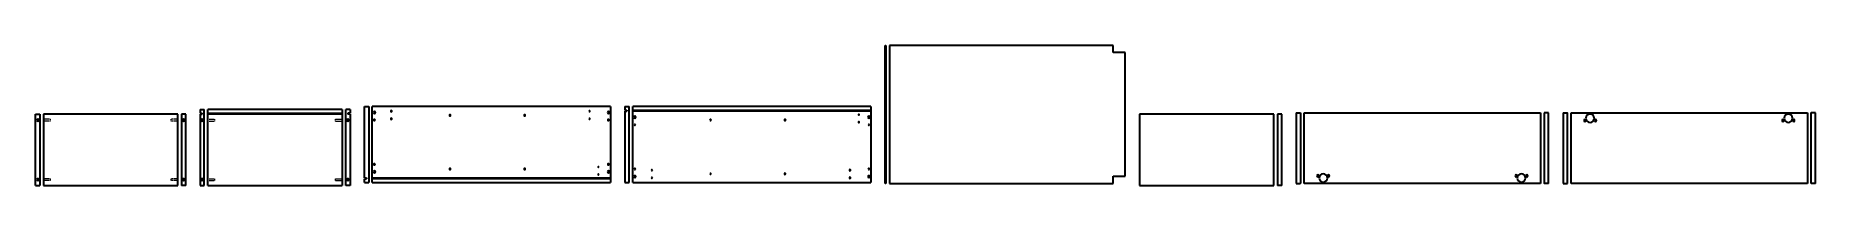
# Model space of a CAD drawing. Header units: millimetres. Extents: x 10 to 7480, y 10 to 599.
import ezdxf

# ---------------------------------------------------------------- set-up
doc = ezdxf.new("R2010")
doc.units = ezdxf.units.MM
doc.linetypes.add('HIDDEN2', pattern=[4.7625, 3.175, -1.5875])
doc.layers.get('0').update_dxf_attribs({"true_color": 0xc2ced6})

msp = doc.modelspace()

# ---------------------------------------------------------------- linework, layer by layer
at = {"linetype": 'Continuous', "lineweight": 30, "transparency": 33554684}
for p, q in [((3576, 569.2), (3576, 599.2)), ((3576, 599.2), (3579, 599.2)), ((3579, 599.2), (3579, 569.2)), ((4533, 599.2), (3594, 599.2)), ((3594, 599.2), (3594, 19.2)), ((4533, 569.2), (4533, 599.2)), ((3576, 49.2), (3576, 569.2)), ((3579, 569.2), (3576, 569.2)), ((3579, 569.2), (3579, 49.2)), ((4583, 569.2), (4533, 569.2)), ((4583, 49.2), (4583, 569.2)), ((10, 10), (10, 310)), ((10, 310), (28, 310)), ((28, 310), (28, 10)), ((43, 310), (43, 289)), ((607, 310), (43, 310)), ((607, 289), (607, 310)), ((622, 310), (622, 10)), ((640, 310), (622, 310)), ((640, 10), (640, 310)), ((700, 330), (700, 314)), ((700, 330), (718, 330)), ((700, 314), (709, 314)), ((700, 310), (709, 310)), ((700, 310), (700, 10)), ((709, 314), (709, 310)), ((718, 10), (718, 330)), ((733, 314), (733, 330)), ((1297, 330), (733, 330)), ((733, 314), (1297, 314)), ((733, 310), (733, 314)), ((1297, 310), (733, 310)), ((733, 289), (733, 310)), ((1297, 330), (1297, 314)), ((1297, 314), (1297, 310)), ((1297, 310), (1297, 289)), ((1330, 330), (1312, 330)), ((1312, 10), (1312, 330)), ((1321, 314), (1321, 310)), ((1330, 314), (1321, 314)), ((1330, 310), (1321, 310)), ((1330, 330), (1330, 314)), ((1330, 310), (1330, 10)), ((1390, 325.1), (1390, 342.6)), ((1390, 342.6), (1408, 342.6)), ((1390, 321.6), (1390, 325.1)), ((1390, 320.1), (1390, 321.6)), ((1390, 313.6), (1390, 320.1)), ((1390, 308.1), (1390, 313.6)), ((1390, 303.1), (1390, 308.1)), ((1390, 293.1), (1390, 303.1)), ((1408, 342.6), (1408, 22.6)), ((1423, 42.6), (1423, 342.6)), ((2423, 342.6), (1423, 342.6)), ((2423, 342.6), (2423, 42.6)), ((2483, 342.6), (2483, 326.6)), ((2483, 342.6), (2501, 342.6)), ((2483, 326.6), (2492, 326.6)), ((2483, 322.6), (2492, 322.6)), ((2483, 322.6), (2483, 309.9)), ((2483, 309.9), (2483, 307.4)), ((2483, 307.4), (2483, 301.6)), ((2483, 301.6), (2483, 293.6)), ((2492, 326.6), (2492, 322.6)), ((2501, 22.6), (2501, 342.6)), ((2516, 326.6), (2516, 342.6)), ((3516, 342.6), (2516, 342.6)), ((2516, 326.6), (3516, 326.6)), ((2516, 322.6), (2516, 326.6)), ((3516, 322.6), (2516, 322.6)), ((2516, 22.6), (2516, 322.6)), ((3516, 342.6), (3516, 326.6)), ((3516, 326.6), (3516, 322.6)), ((3516, 322.6), (3516, 22.6)), ((5207, 310), (4643, 310)), ((4643, 310), (4643, 10)), ((5207, 10), (5207, 310)), ((5222, 310), (5222, 10)), ((5240, 310), (5222, 310)), ((5240, 10), (5240, 310)), ((5300.5, 315.7), (5300.5, 59.2)), ((5300.5, 315.7), (5318.5, 315.7)), ((5318.5, 315.7), (5318.5, 20.2)), ((5334, 20.2), (5334, 315.7)), ((5334, 315.7), (6326, 315.7)), ((6326, 315.7), (6326, 20.2)), ((6341.6, 315.7), (6341.6, 20.2)), ((6359.6, 315.7), (6341.6, 315.7)), ((6359.6, 59.2), (6359.6, 315.7)), ((6420.6, 315.7), (6420.6, 310.7)), ((6420.6, 315.7), (6437.6, 315.7)), ((6420.6, 310.7), (6420.6, 287.7)), ((6438.6, 19.2), (6438.6, 314.7)), ((6454.1, 314.7), (6454.1, 315.7)), ((6454.1, 315.7), (7446.1, 315.7)), ((6454.1, 19.2), (6454.1, 314.7)), ((7446.1, 315.7), (7446.1, 314.7)), ((7446.1, 314.7), (7446.1, 19.2)), ((7461.6, 19.2), (7461.6, 314.7)), ((7479.6, 315.7), (7462.6, 315.7)), ((7479.6, 310.7), (7479.6, 315.7)), ((7479.6, 287.7), (7479.6, 310.7)), ((43, 289), (43, 281)), ((43, 281), (43, 39)), ((607, 281), (607, 289)), ((607, 39), (607, 281)), ((733, 281), (733, 289)), ((733, 39), (733, 281)), ((1297, 289), (1297, 281)), ((1297, 281), (1297, 39)), ((1390, 288.1), (1390, 293.1)), ((1390, 283.1), (1390, 288.1)), ((1390, 102.1), (1390, 283.1)), ((2483, 293.6), (2483, 288.1)), ((2483, 288.1), (2483, 283.1)), ((2483, 283.1), (2483, 277.9)), ((2483, 277.9), (2483, 275.4)), ((2483, 275.4), (2483, 268.1)), ((2483, 268.1), (2483, 263.1)), ((2483, 263.1), (2483, 82.1)), ((6420.6, 287.7), (6420.6, 279.7)), ((6420.6, 279.7), (6420.6, 275.7)), ((6420.6, 275.7), (6420.6, 19.2)), ((7479.6, 279.7), (7479.6, 287.7)), ((7479.6, 275.7), (7479.6, 279.7)), ((7479.6, 19.2), (7479.6, 275.7)), ((1390, 97.1), (1390, 102.1)), ((1390, 89.9), (1390, 97.1)), ((1390, 87.4), (1390, 89.9)), ((1390, 82.1), (1390, 87.4)), ((1390, 77.1), (1390, 82.1)), ((1390, 71.6), (1390, 77.1)), ((2483, 82.1), (2483, 77.1)), ((2483, 77.1), (2483, 72.1)), ((10, 10), (28, 10)), ((43, 39), (43, 31)), ((43, 31), (43, 10)), ((43, 10), (607, 10)), ((607, 31), (607, 39)), ((607, 10), (607, 31)), ((640, 10), (622, 10)), ((700, 10), (718, 10)), ((733, 31), (733, 39)), ((733, 10), (733, 31)), ((733, 10), (1297, 10)), ((1297, 39), (1297, 31)), ((1297, 31), (1297, 10)), ((1330, 10), (1312, 10)), ((1390, 63.6), (1390, 71.6)), ((1390, 57.9), (1390, 63.6)), ((1390, 55.4), (1390, 57.9)), ((1390, 42.6), (1390, 55.4)), ((1390, 42.6), (1399, 42.6)), ((1390, 38.6), (1399, 38.6)), ((1390, 22.6), (1390, 38.6)), ((1390, 22.6), (1408, 22.6)), ((1399, 42.6), (1399, 38.6)), ((1423, 42.6), (2423, 42.6)), ((1423, 38.6), (1423, 42.6)), ((2423, 38.6), (1423, 38.6)), ((1423, 22.6), (1423, 38.6)), ((1423, 22.6), (2423, 22.6)), ((2423, 42.6), (2423, 38.6)), ((2423, 38.6), (2423, 22.6)), ((2483, 72.1), (2483, 62.1)), ((2483, 62.1), (2483, 57.1)), ((2483, 57.1), (2483, 51.6)), ((2483, 51.6), (2483, 45.1)), ((2483, 45.1), (2483, 43.6)), ((2483, 43.6), (2483, 40.1)), ((2483, 40.1), (2483, 22.6)), ((2483, 22.6), (2501, 22.6)), ((2516, 22.6), (3516, 22.6)), ((3576, 49.2), (3579, 49.2)), ((3576, 19.2), (3576, 49.2)), ((3579, 19.2), (3576, 19.2)), ((3579, 49.2), (3579, 19.2)), ((3594, 19.2), (4533, 19.2)), ((4533, 19.2), (4533, 49.2)), ((4533, 49.2), (4583, 49.2)), ((4643, 10), (5207, 10)), ((5240, 10), (5222, 10)), ((5300.5, 59.2), (5300.5, 55.2)), ((5300.5, 55.2), (5300.5, 47.2)), ((5300.5, 47.2), (5300.5, 24.2)), ((5300.5, 24.2), (5300.5, 19.2)), ((5300.5, 19.2), (5317.5, 19.2)), ((5334, 19.2), (5334, 20.2)), ((6326, 19.2), (5334, 19.2)), ((6326, 20.2), (6326, 19.2)), ((6359.6, 19.2), (6342.6, 19.2)), ((6359.6, 55.2), (6359.6, 59.2)), ((6359.6, 47.2), (6359.6, 55.2)), ((6359.6, 24.2), (6359.6, 47.2)), ((6359.6, 19.2), (6359.6, 24.2)), ((6420.6, 19.2), (6438.6, 19.2)), ((7446.1, 19.2), (6454.1, 19.2)), ((7479.6, 19.2), (7461.6, 19.2))]:
    msp.add_line(p, q, dxfattribs=at)
at = {"linetype": 'HIDDEN2', "lineweight": 5, "transparency": 33554684}
for p, q in [((7446.1, 314.7), (6454.1, 314.7)), ((71, 289), (43, 289)), ((71, 281), (43, 281)), ((71, 289), (71, 281)), ((607, 289), (579, 289)), ((579, 281), (579, 289)), ((607, 281), (579, 281)), ((733, 289), (761, 289)), ((733, 281), (761, 281)), ((761, 289), (761, 281)), ((1269, 281), (1269, 289)), ((1269, 289), (1297, 289)), ((1269, 281), (1297, 281)), ((71, 39), (43, 39)), ((71, 31), (43, 31)), ((71, 39), (71, 31)), ((607, 39), (579, 39)), ((579, 31), (579, 39)), ((607, 31), (579, 31)), ((733, 39), (761, 39)), ((733, 31), (761, 31)), ((761, 39), (761, 31)), ((1269, 31), (1269, 39)), ((1269, 39), (1297, 39)), ((1269, 31), (1297, 31)), ((5334, 20.2), (6326, 20.2))]:
    msp.add_line(p, q, dxfattribs=at)
at = {"linetype": 'Continuous', "lineweight": 30, "transparency": 33554684, "extrusion": (0, 0, -1)}
for centre, radius in [((-1432, 317.6), 4), ((-1503, 322.6), 2.5), ((-1749.5, 305.6), 2.5), ((-2062.5, 305.6), 2.5), ((-2335, 322.6), 2.5), ((-2414, 317.6), 4), ((-2525, 297.6), 4), ((-3465, 308.6), 1.25), ((-3507, 297.6), 4), ((-6534.1, 293.2), 17.5), ((-7366.1, 293.2), 17.5), ((-19, 285), 4), ((-631, 285), 4), ((-709, 285), 4), ((-1321, 285), 4), ((-1432, 285.6), 2.5), ((-1503, 290.6), 2.5), ((-2335, 290.6), 2.5), ((-2414, 285.6), 2.5), ((-2525, 265.6), 2.5), ((-2842.5, 285.6), 2.5), ((-3155.5, 285.6), 2.5), ((-3465, 276.6), 1.25), ((-3507, 265.6), 2.5), ((-6511.6, 283.7), 4), ((-6556.6, 283.7), 4), ((-7343.6, 283.7), 4), ((-7388.6, 283.7), 4), ((-1432, 99.6), 2.5), ((-1749.5, 79.6), 2.5), ((-2062.5, 79.6), 2.5), ((-2372, 88.6), 1.25), ((-2414, 99.6), 2.5), ((-2525, 79.6), 2.5), ((-2596, 74.6), 2.5), ((-3428, 74.6), 2.5), ((-3507, 79.6), 2.5), ((-19, 35), 4), ((-631, 35), 4), ((-709, 35), 4), ((-1321, 35), 4), ((-1432, 67.6), 4), ((-2372, 56.6), 1.25), ((-2414, 67.6), 4), ((-2525, 47.6), 4), ((-2596, 42.6), 2.5), ((-2842.5, 59.6), 2.5), ((-3155.5, 59.6), 2.5), ((-3428, 42.6), 2.5), ((-3507, 47.6), 4), ((-5391.5, 51.2), 4), ((-5414, 41.7), 17.5), ((-5436.5, 51.2), 4), ((-6223.5, 51.2), 4), ((-6246, 41.7), 17.5), ((-6268.5, 51.2), 4)]:
    msp.add_circle(centre, radius, dxfattribs=at)
for centre, start, end in [((-6437.6, 314.7), 90, 180), ((-7462.6, 314.7), 0, 90), ((-5317.5, 20.2), 180, 270), ((-6342.6, 20.2), 270, 0)]:
    msp.add_arc(centre, 1, start, end, dxfattribs=at)
at = {"linetype": 'Continuous', "lineweight": 30, "transparency": 33554684}
for centre, start, end in [((6437.6, 314.7), 0, 90), ((7462.6, 314.7), 90, 180), ((5317.5, 20.2), 270, 0), ((6342.6, 20.2), 180, 270)]:
    msp.add_arc(centre, 1, start, end, dxfattribs=at)

doc.saveas('drawing.dxf')
